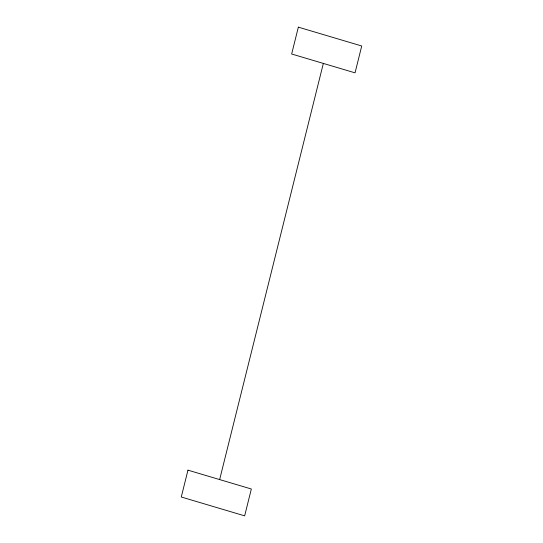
<?xml version="1.0" encoding="UTF-8"?>
<svg xmlns="http://www.w3.org/2000/svg" width="543" height="543" viewBox="0 0 543 543"><rect width="100%" height="100%" fill="white"/><g stroke="black" fill="none" stroke-linecap="round" stroke-linejoin="round"><path stroke-width="0.81" d="M219.65 479.578L323.35 63.422M187.959 470.157L181.274 497.008L244.655 515.85L251.341 488.999L187.959 470.157M298.345 27.15L291.659 54.001L355.041 72.843L361.726 45.992L298.345 27.15"/></g></svg>
